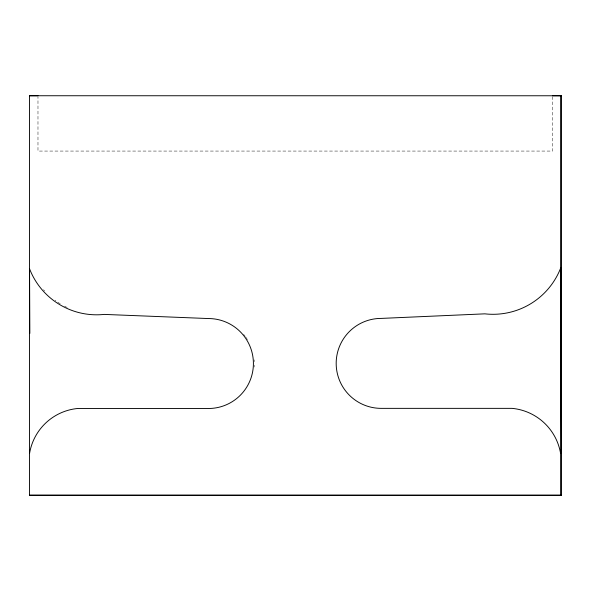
<?xml version="1.0" encoding="UTF-8"?>
<svg xmlns="http://www.w3.org/2000/svg" width="591" height="591" viewBox="0 0 591 591"><rect width="100%" height="100%" fill="white"/><g stroke="black" fill="none" stroke-linecap="round" stroke-linejoin="round"><path stroke-width="0.44" stroke-dasharray="2.96 2.22" d="M552.615 96.665L552.615 151.067L37.979 151.067L37.979 96.665M67.167 307.475A72.331 72.331 0 0 1 63.252 305.495M60.216 303.744A72.331 72.331 0 0 1 55.118 300.331M44.672 291.001A72.331 72.331 0 0 1 43.498 289.701M254.226 365.238A44.975 44.975 0 0 1 254.115 367.041M243.536 334.284A44.975 44.975 0 0 1 245.243 336.419M245.782 337.151A44.975 44.975 0 0 1 247.777 340.172M254.115 359.83A44.975 44.975 0 0 1 254.226 361.64"/><path stroke-width="0.89" d="M37.979 95.742L29.55 95.742L29.55 495.236L561.45 495.258L561.45 95.764L560.608 95.742L560.608 495.236L561.45 495.258M29.55 95.742L561.45 95.764L552.615 95.742M29.55 495.236L560.608 495.236M560.608 268.225L561.45 452.122L560.608 453.511A54.431 54.431 0 0 0 512.094 408.359L381.158 408.359A44.975 44.975 0 0 1 336.183 363.384A44.975 44.975 0 0 1 381.158 318.409L484.849 313.843A72.634 72.634 0 0 0 560.608 268.225L561.45 268.24A73.173 73.173 0 0 1 560.77 269.88M29.846 333.405L29.55 268.787A71.866 71.866 0 0 0 104.215 314.405L208.446 318.549A44.975 44.975 0 0 1 253.413 363.524A44.975 44.975 0 0 1 208.446 408.499L77.51 408.499A54.017 54.017 0 0 0 29.55 453.511"/></g></svg>
